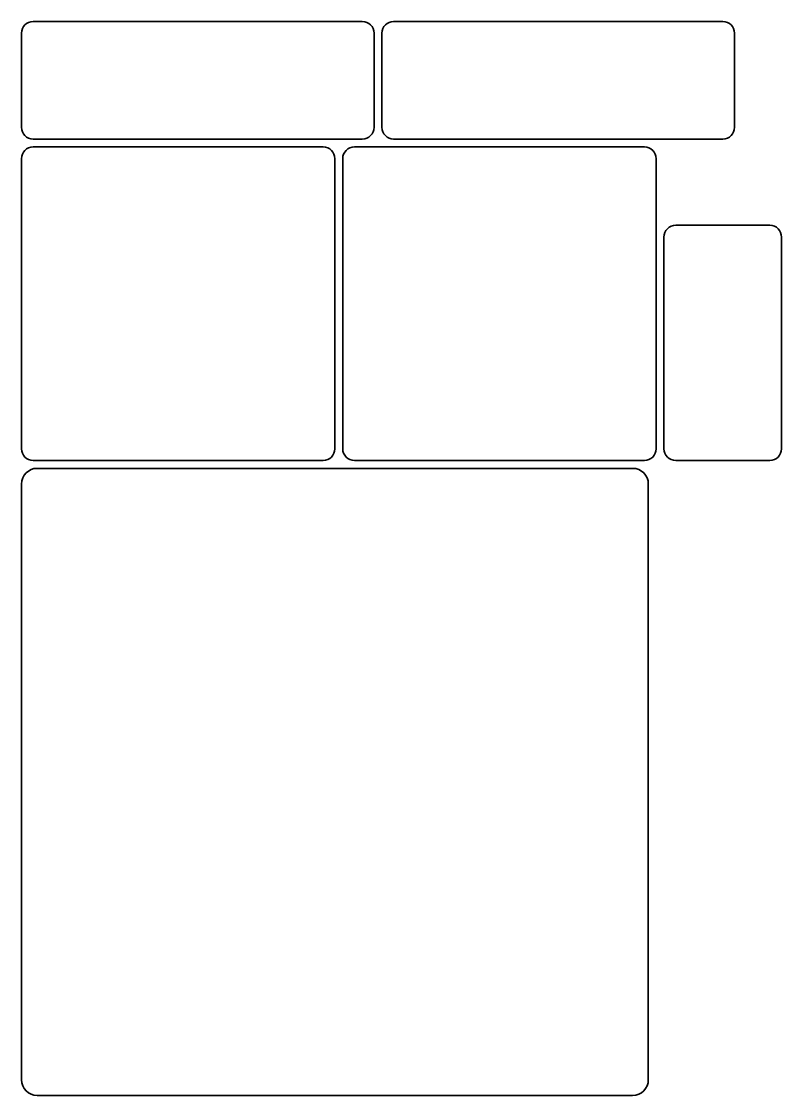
# Model space of a CAD drawing. Header units: inches. Extents: x 0 to 970, y -1380 to -10.
import ezdxf

# ---------------------------------------------------------------- set-up
doc = ezdxf.new("R2010")
doc.units = ezdxf.units.IN
doc.header["$MEASUREMENT"] = 0
doc.layers.add('Capa 1', color=7, linetype='Continuous')

msp = doc.modelspace()

# ---------------------------------------------------------------- linework, layer by layer
at = {"layer": 'Capa 1', "color": 250, "lineweight": 35, "true_color": 0x201815}
for points in [[(0, -145), (0, -145), (0, -25), (0, -25), (0, -16.7), (6.7, -10), (15, -10), (15, -10), (435, -10), (435, -10), (443.3, -10), (450, -16.7), (450, -25), (450, -25), (450, -145), (450, -145), (450, -153.3), (443.3, -160), (435, -160), (435, -160), (15, -160), (15, -160), (6.7, -160), (0, -153.3), (0, -145)], [(460, -145), (460, -145), (460, -25), (460, -25), (460, -16.7), (466.7, -10), (475, -10), (475, -10), (895, -10), (895, -10), (903.3, -10), (910, -16.7), (910, -25), (910, -25), (910, -145), (910, -145), (910, -153.3), (903.3, -160), (895, -160), (895, -160), (475, -160), (475, -160), (466.7, -160), (460, -153.3), (460, -145)], [(385, -570), (385, -570), (15, -570), (15, -570), (6.7, -570), (0, -563.3), (0, -555), (0, -555), (0, -185), (0, -185), (0, -176.7), (6.7, -170), (15, -170), (15, -170), (385, -170), (385, -170), (393.3, -170), (400, -176.7), (400, -185), (400, -185), (400, -555), (400, -555), (400, -563.3), (393.3, -570), (385, -570)], [(795, -570), (795, -570), (425, -570), (425, -570), (416.7, -570), (410, -563.3), (410, -555), (410, -555), (410, -185), (410, -185), (410, -176.7), (416.7, -170), (425, -170), (425, -170), (795, -170), (795, -170), (803.3, -170), (810, -176.7), (810, -185), (810, -185), (810, -555), (810, -555), (810, -563.3), (803.3, -570), (795, -570)], [(820, -555), (820, -555), (820, -285), (820, -285), (820, -276.7), (826.7, -270), (835, -270), (835, -270), (955, -270), (955, -270), (963.3, -270), (970, -276.7), (970, -285), (970, -285), (970, -555), (970, -555), (970, -563.3), (963.3, -570), (955, -570), (955, -570), (835, -570), (835, -570), (826.7, -570), (820, -563.3), (820, -555)], [(780, -1380), (780, -1380), (20, -1380), (20, -1380), (9, -1380), (0, -1371), (0, -1360), (0, -1360), (0, -600), (0, -600), (0, -589), (9, -580), (20, -580), (20, -580), (780, -580), (780, -580), (791, -580), (800, -589), (800, -600), (800, -600), (800, -1360), (800, -1360), (800, -1371), (791, -1380), (780, -1380)]]:
    msp.add_open_spline(points, degree=3, knots=[0, 0, 0, 0, 1, 1, 1, 2, 2, 2, 3, 3, 3, 4, 4, 4, 5, 5, 5, 6, 6, 6, 7, 7, 7, 8, 8, 8, 8], dxfattribs=at)

doc.saveas('drawing.dxf')
